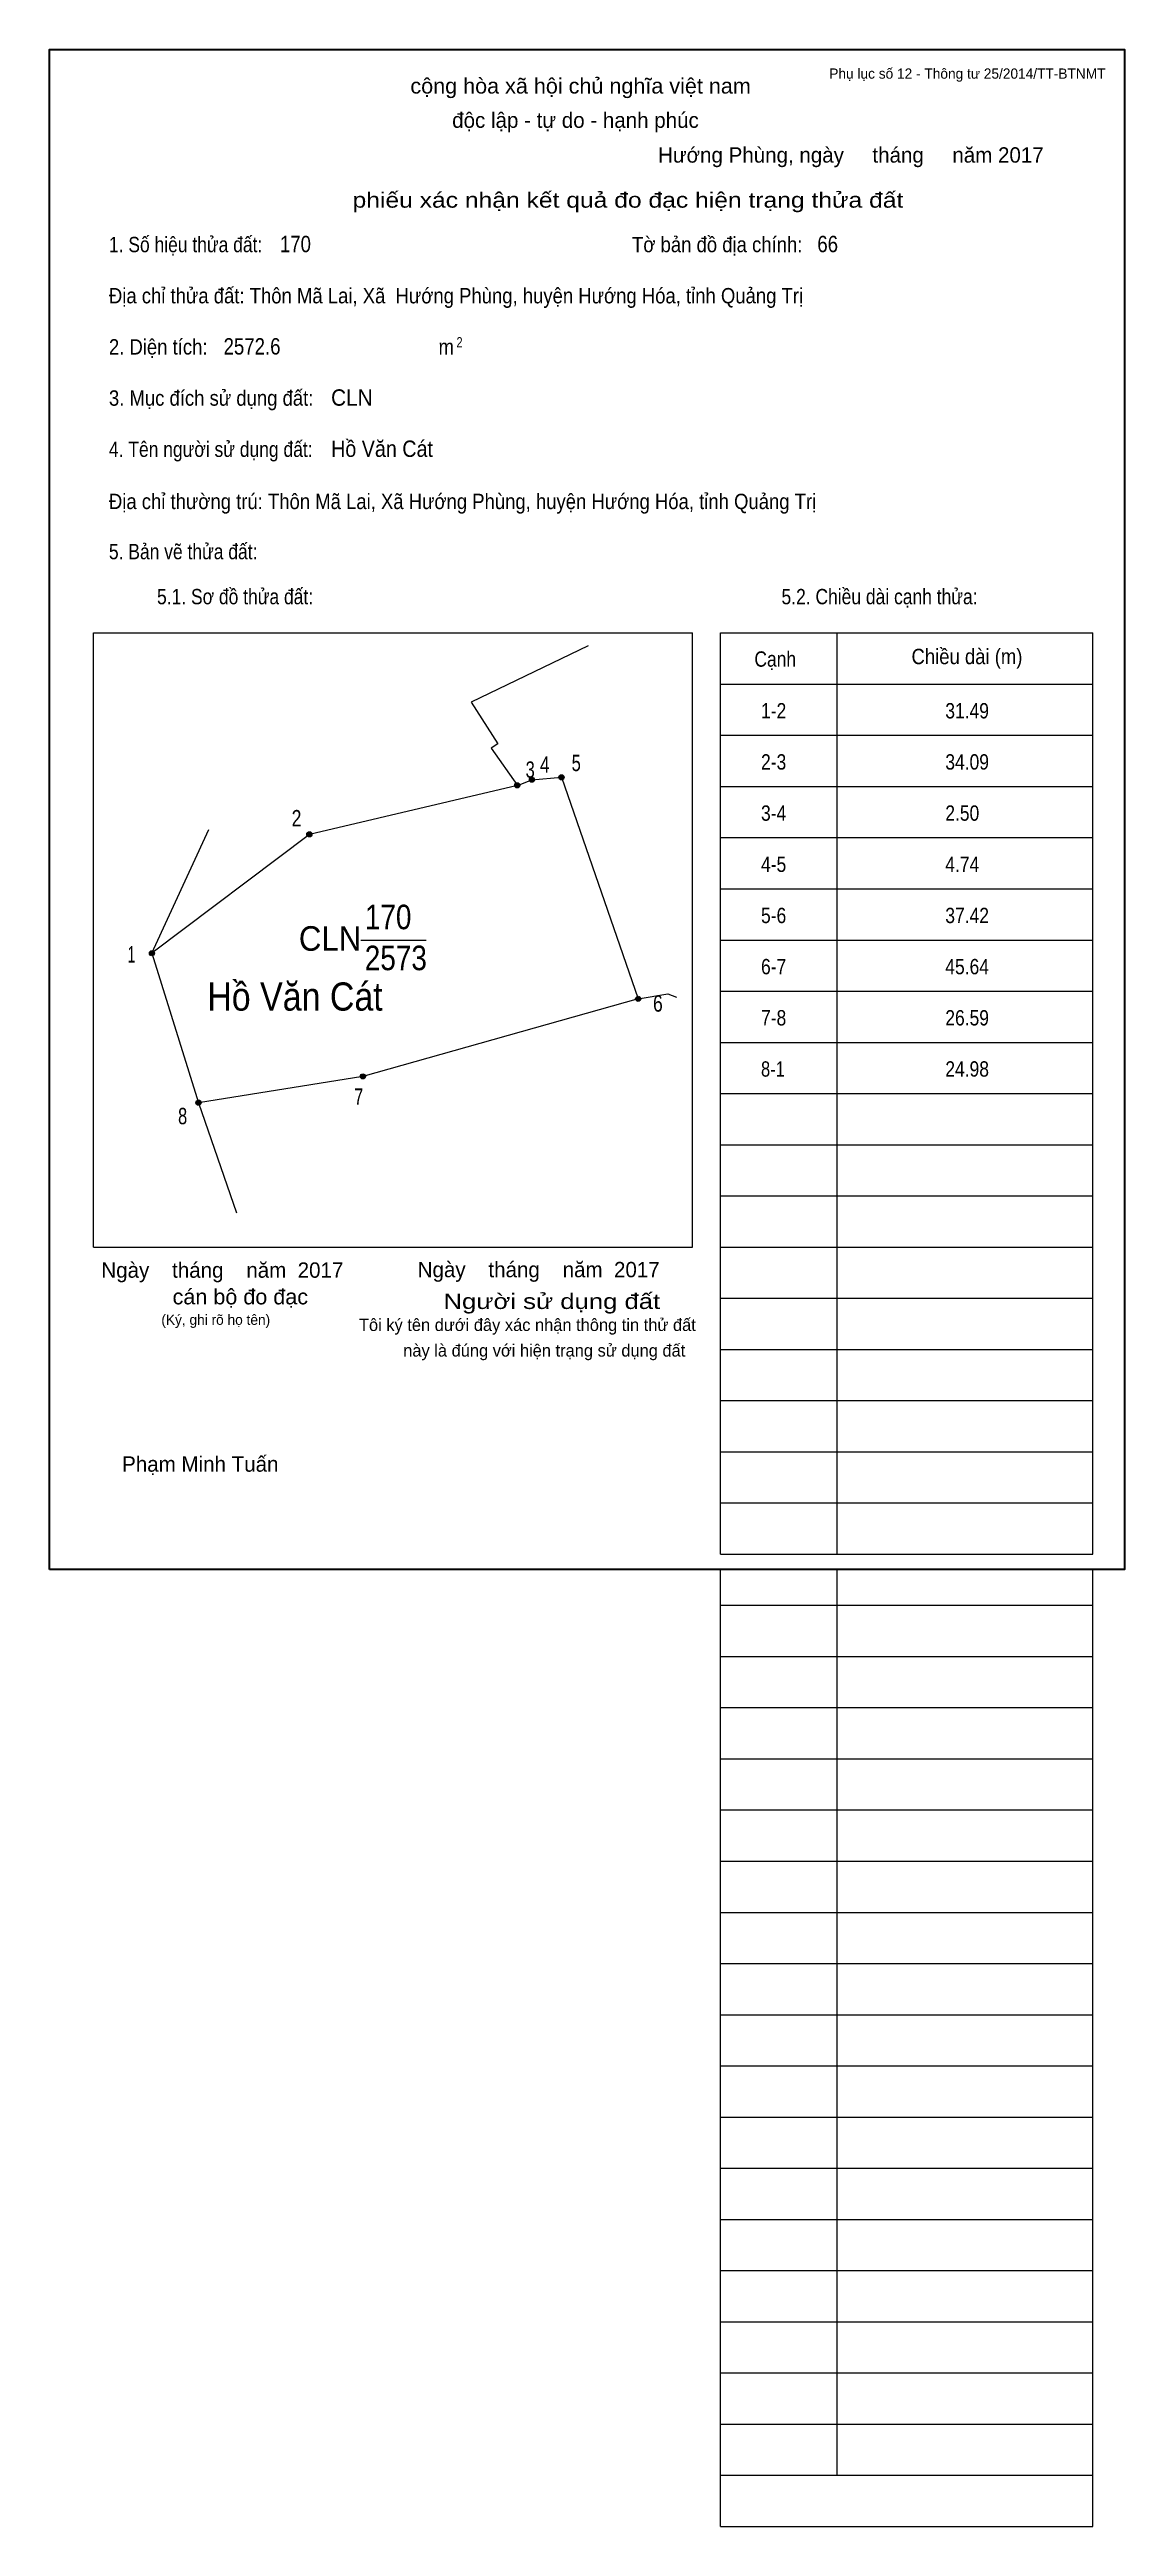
# Model space of a CAD drawing. Header units: centimetres. Extents: x 0 to 21, y -18.7 to 29.7.
import ezdxf
from ezdxf.enums import TextEntityAlignment as Align

# ---------------------------------------------------------------- set-up
doc = ezdxf.new("R2010")
doc.units = ezdxf.units.CM
doc.header["$LTSCALE"] = 0.12
for name, color, linetype in [('2', 7, 'Continuous'), ('30', 7, 'Continuous'), ('34', 7, 'Continuous')]:
    doc.layers.add(name, color=color, linetype=linetype)
for name, color, linetype, lineweight in [('32', 7, 'Continuous', 13), ('33', 7, 'Continuous', 13), ('6', 7, 'Continuous', 13), ('63', 7, 'Continuous', 13)]:
    doc.layers.add(name, color=color, linetype=linetype, lineweight=lineweight)

msp = doc.modelspace()

# ---------------------------------------------------------------- hatches: boundary and pattern name
at = {"layer": '32'}
for points in [[(10.0511, 15.4789, 1), (9.9511, 15.4789, 1)], [(9.1869, 15.3222, 1), (9.0869, 15.3222, 1)], [(9.4734, 15.4312, 1), (9.3734, 15.4312, 1)], [(5.1255, 14.365, 1), (5.0255, 14.365, 1)], [(2.0506, 12.0405, 1), (1.9506, 12.0405, 1)], [(11.5506, 11.1506, 1), (11.4506, 11.1506, 1)], [(6.1733, 9.634, 1), (6.0733, 9.634, 1)], [(2.9589, 9.1211, 1), (2.8589, 9.1211, 1)]]:
    msp.add_hatch(color=256, dxfattribs=at).paths.add_polyline_path(points)

# ---------------------------------------------------------------- linework, layer by layer
for centre in [(10.0011, 15.4789), (9.1369, 15.3222), (9.4234, 15.4312), (5.0755, 14.365), (2.0006, 12.0405), (11.5006, 11.1506), (6.1233, 9.634), (2.9089, 9.1211)]:
    msp.add_circle(centre, 0.05, dxfattribs=at)
at = {"layer": '33'}
msp.add_line((6.08, 12.3), (7.36, 12.3), dxfattribs=at)
at = {"layer": '6'}
for p, q in [((10, 15.48), (11.5, 11.15)), ((2, 12.04), (3.11, 14.46)), ((2, 12.04), (2.91, 9.12)), ((2.91, 9.12), (3.65, 6.97))]:
    msp.add_line(p, q, dxfattribs=at)
for points in [[(10.52, 18.05), (8.24, 16.95), (8.76, 16.13), (8.63, 16.05), (9.14, 15.32)], [(9.14, 15.32), (5.08, 14.36), (2, 12.04)], [(9.14, 15.32), (9.42, 15.43), (10, 15.48)], [(11.5, 11.15), (6.12, 9.63), (2.91, 9.12)], [(11.5, 11.15), (12.08, 11.25), (12.25, 11.18)]]:
    msp.add_lwpolyline(points, dxfattribs=at)
at = {"layer": '63'}
for p, q in [((0.86, 18.3), (12.56, 18.3)), ((0.86, 6.3), (0.86, 18.3)), ((12.56, 6.3), (12.56, 18.3)), ((13.11, 18.3), (20.38, 18.3)), ((13.11, 0.3), (13.11, 18.3)), ((15.39, 0.3), (15.39, 18.3)), ((20.38, 0.3), (20.38, 18.3)), ((13.11, 17.3), (20.38, 17.3)), ((13.11, 16.3), (20.38, 16.3)), ((13.11, 15.3), (20.38, 15.3)), ((13.11, 14.3), (20.38, 14.3)), ((13.11, 13.3), (20.38, 13.3)), ((13.11, 12.3), (20.38, 12.3)), ((13.11, 11.3), (20.38, 11.3)), ((13.11, 10.3), (20.38, 10.3)), ((13.11, 9.3), (20.38, 9.3)), ((13.11, 8.3), (20.38, 8.3)), ((13.11, 7.3), (20.38, 7.3)), ((0.86, 6.3), (12.56, 6.3)), ((13.11, 6.3), (20.38, 6.3)), ((13.11, 5.3), (20.38, 5.3)), ((13.11, 4.3), (20.38, 4.3)), ((13.11, 3.3), (20.38, 3.3)), ((13.11, 2.3), (20.38, 2.3)), ((13.11, 1.3), (20.38, 1.3)), ((13.11, 0.3), (20.38, 0.3)), ((13.11, -18.7), (13.11, 0)), ((15.39, -17.7), (15.39, 0)), ((20.38, -18.7), (20.38, 0)), ((13.11, -0.7), (20.38, -0.7)), ((13.11, -0.7), (20.38, -0.7)), ((13.11, -1.7), (20.38, -1.7)), ((13.11, -2.7), (20.38, -2.7)), ((13.11, -3.7), (20.38, -3.7)), ((13.11, -4.7), (20.38, -4.7)), ((13.11, -5.7), (20.38, -5.7)), ((13.11, -6.7), (20.38, -6.7)), ((13.11, -7.7), (20.38, -7.7)), ((13.11, -8.7), (20.38, -8.7)), ((13.11, -9.7), (20.38, -9.7)), ((13.11, -10.7), (20.38, -10.7)), ((13.11, -11.7), (20.38, -11.7)), ((13.11, -12.7), (20.38, -12.7)), ((13.11, -13.7), (20.38, -13.7)), ((13.11, -14.7), (20.38, -14.7)), ((13.11, -15.7), (20.38, -15.7)), ((13.11, -16.7), (20.38, -16.7)), ((13.11, -17.7), (20.38, -17.7)), ((13.11, -18.7), (20.38, -18.7))]:
    msp.add_line(p, q, dxfattribs=at)
at = {"layer": '63', "lineweight": 35}
msp.add_lwpolyline([(0, 0), (0, 29.7), (21, 29.7), (21, 0)], close=True, dxfattribs=at)

# ---------------------------------------------------------------- texts
at = {"layer": '2', "width": 0.9}
msp.add_text('Hồ Văn Cát', height=0.5508, dxfattribs=at).set_placement((4.795, 10.92), align=Align.CENTER)
at = {"layer": '30'}
for s, width, p in [('1-2', 0.85, (13.9, 16.63)), ('31.49', 0.85, (17.5, 16.63)), ('2-3', 0.85, (13.9, 15.63)), ('34.09', 0.85, (17.5, 15.63)), ('3-4', 0.85, (13.9, 14.63)), ('2.50', 0.85, (17.5, 14.63)), ('4-5', 0.85, (13.9, 13.63)), ('4.74', 0.85, (17.5, 13.63)), ('5-6', 0.85, (13.9, 12.63)), ('37.42', 0.85, (17.5, 12.63)), ('6-7', 0.85, (13.9, 11.63)), ('45.64', 0.85, (17.5, 11.63)), ('7-8', 0.85, (13.9, 10.63)), ('26.59', 0.85, (17.5, 10.63)), ('8-1', 0.8, (13.9, 9.63)), ('24.98', 0.85, (17.5, 9.63))]:
    msp.add_text(s, height=0.3, dxfattribs=dict(at, width=width)).set_placement(p)
at = {"layer": '32'}
for s, width, p in [('3', 0.75, (9.39, 15.47)), ('4', 0.8, (9.675, 15.57)), ('5', 0.75, (10.29, 15.6)), ('2', 0.8, (4.825, 14.52)), ('1', 0.65, (1.6, 11.86)), ('6', 0.8, (11.885, 10.9)), ('7', 0.75, (6.04, 9.08)), ('8', 0.75, (2.6, 8.7))]:
    msp.add_text(s, height=0.32, dxfattribs=dict(at, width=width)).set_placement(p, align=Align.CENTER)
at = {"layer": '33', "width": 0.85}
for s, p in [('170', (6.615, 12.51)), ('2573', (6.765, 11.71))]:
    msp.add_text(s, height=0.4799, dxfattribs=at).set_placement(p, align=Align.CENTER)
at = {"layer": '33', "width": 0.95}
msp.add_text('CLN', height=0.4799, dxfattribs=at).set_placement((6.09, 12.09), align=Align.RIGHT)
at = {"layer": '34'}
for s, width, p in [('170', 0.85, (4.5, 25.74)), ('66', 0.85, (15, 25.74)), ('2572.6', 0.85, (3.4, 23.74)), ('CLN', 0.95, (5.5, 22.74)), ('Hồ Văn Cát', 0.9, (5.5, 21.74))]:
    msp.add_text(s, height=0.32, dxfattribs=dict(at, width=width)).set_placement(p)
at = {"layer": '63', "width": 1.05}
msp.add_text('cộng hòa xã hội chủ nghĩa việt nam', height=0.3, dxfattribs=at).set_placement((10.375, 28.84), align=Align.CENTER)
at = {"layer": '63'}
for s, height, p in [('Phụ lục số 12 - Thông tư 25/2014/TT-BTNMT', 0.2, (20.63, 29.13)), ('Ngày    tháng    năm  2017', 0.3, (5.74, 5.7)), ('Ngày    tháng    năm  2017', 0.3, (11.92, 5.71)), ('(Ký, ghi rõ họ tên)', 0.2, (4.31, 4.78))]:
    msp.add_text(s, height=height, dxfattribs=at).set_placement(p, align=Align.RIGHT)
for s, height, p in [('độc lập - tự do - hạnh phúc', 0.3, (10.275, 28.17)), ('Hướng Phùng, ngày     tháng     năm 2017', 0.3, (15.655, 27.49)), ('Tôi ký tên dưới đây xác nhận thông tin thử đất', 0.24, (9.335, 4.66)), ('này là đúng với hiện trạng sử dụng đất', 0.24, (9.665, 4.16)), ('Phạm Minh Tuấn', 0.3, (2.945, 1.91))]:
    msp.add_text(s, height=height, dxfattribs=at).set_placement(p, align=Align.CENTER)
for s, width, p in [('phiếu xác nhận kết quả đo đạc hiện trạng thửa đất', 1.2, (16.68, 26.61)), ('cán bộ đo đạc', 1.05, (5.05, 5.18)), ('Người sử dụng đất', 1.25, (11.93, 5.09))]:
    msp.add_text(s, height=0.3, dxfattribs=dict(at, width=width)).set_placement(p, align=Align.RIGHT)
for s, height, width, p in [('1. Số hiệu thửa đất:', 0.3, 0.85, (1.16, 25.74)), ('Tờ bản đồ địa chính:', 0.3, 0.9, (11.38, 25.74)), ('Địa chỉ thửa đất: Thôn Mã Lai, Xã  Hướng Phùng, huyện Hướng Hóa, tỉnh Quảng Trị', 0.3, 0.9, (1.16, 24.74)), ('2. Diện tích:', 0.3, 0.9, (1.16, 23.74)), ('m', 0.3, 0.9, (7.6, 23.74)), ('2', 0.2, 0.8, (7.95, 23.88)), ('3. Mục đích sử dụng đất:', 0.3, 0.9, (1.16, 22.74)), ('4. Tên người sử dụng đất:', 0.3, 0.85, (1.16, 21.74)), ('Địa chỉ thường trú: Thôn Mã Lai, Xã Hướng Phùng, huyện Hướng Hóa, tỉnh Quảng Trị', 0.3, 0.9, (1.16, 20.72)), ('5. Bản vẽ thửa đất:', 0.3, 0.85, (1.16, 19.74)), ('5.1. Sơ đồ thửa đất:', 0.3, 0.85, (2.1, 18.86)), ('5.2. Chiều dài cạnh thửa:', 0.3, 0.85, (14.3, 18.86)), ('Cạnh', 0.3, 0.85, (13.77, 17.64)), ('Chiều dài (m)', 0.3, 0.9, (16.84, 17.69))]:
    msp.add_text(s, height=height, dxfattribs=dict(at, width=width)).set_placement(p)

doc.saveas('drawing.dxf')
